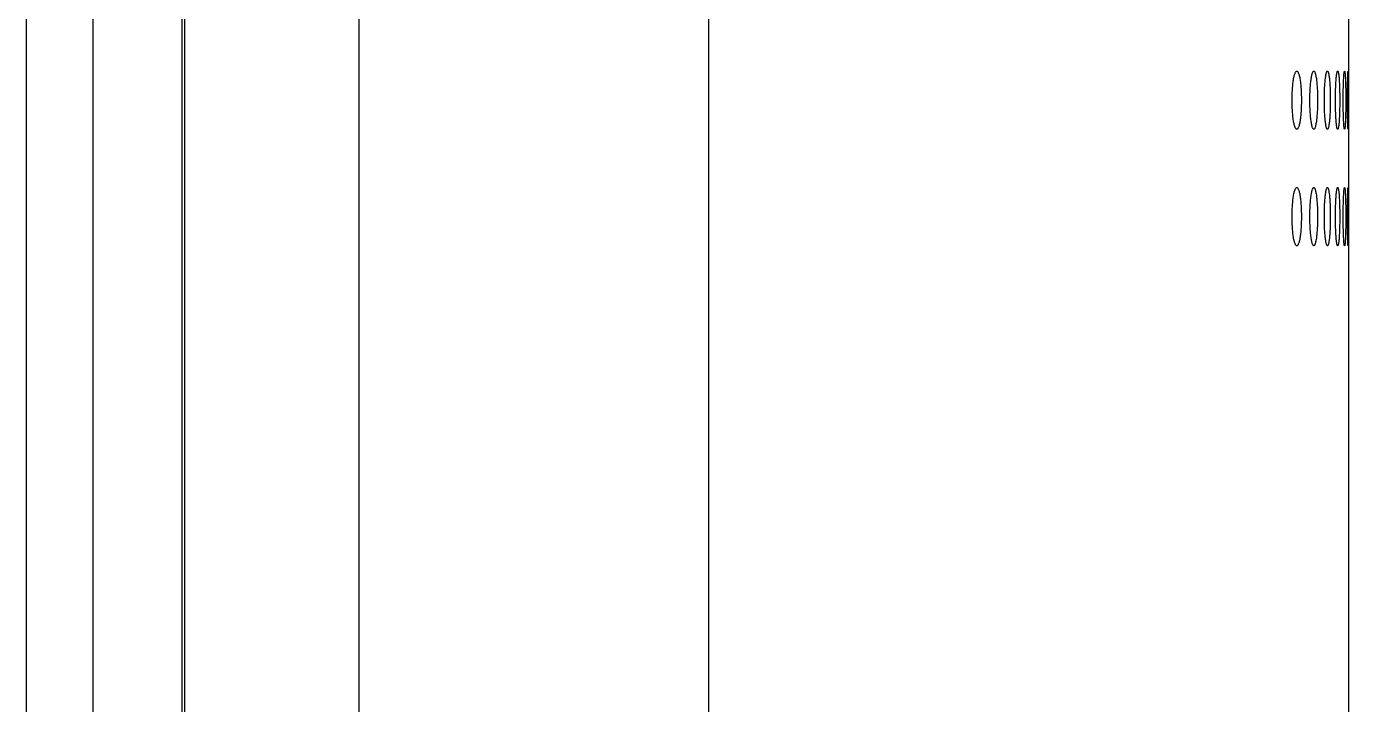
# Model space of a CAD drawing. Extents: x 0 to 246, y 3 to 226.
# Drawn here: x 203.34 to 244.16, y 62.11 to 83.03 of the extents above; entities that cross this region are included whole.
import ezdxf

# ---------------------------------------------------------------- set-up
doc = ezdxf.new("R2010")
doc.units = 0
doc.layers.add('LIVELLO_1', color=160, linetype='Continuous')

# ---------------------------------------------------------------- blocks, each defined once
blk = doc.blocks.new('AI9-BLK1')
at = {"layer": 'LIVELLO_1', "color": 7}
for p, q in [((80.489, -90.655), (80.489, 61.058)), ((85.377, -73.123), (85.377, 41.874)), ((101.547, 41.874), (101.547, -73.123)), ((121.311, 41.874), (121.311, -73.123)), ((90.766, -66.173), (90.766, 34.924))]:
    blk.add_line(p, q, dxfattribs=at)
for points in [[(82.546, 38.759), (85.286, 38.759), (85.286, -68.022), (82.546, -68.022), (82.546, 38.759)], [(101.547, -64.745), (90.766, -64.973), (90.766, 33.725), (101.547, 33.495)]]:
    blk.add_lwpolyline(points, dxfattribs=at)
for points, knots in [([(119.568, -29.998), (119.568, -30.065), (119.568, -30.132), (119.57, -30.199), (119.573, -30.262), (119.577, -30.325), (119.583, -30.388), (119.585, -30.446), (119.592, -30.503), (119.599, -30.559), (119.606, -30.606), (119.613, -30.655), (119.622, -30.7), (119.627, -30.721), (119.632, -30.74), (119.636, -30.758), (119.64, -30.776), (119.646, -30.792), (119.651, -30.807), (119.656, -30.822), (119.66, -30.834), (119.667, -30.847), (119.671, -30.857), (119.675, -30.865), (119.681, -30.874), (119.686, -30.882), (119.692, -30.886), (119.697, -30.892), (119.702, -30.894), (119.708, -30.897), (119.714, -30.897), (119.721, -30.897), (119.726, -30.894), (119.73, -30.892), (119.737, -30.886), (119.741, -30.882), (119.745, -30.874), (119.752, -30.865), (119.756, -30.857), (119.76, -30.846), (119.767, -30.834), (119.772, -30.822), (119.776, -30.807), (119.781, -30.792), (119.785, -30.776), (119.789, -30.758), (119.795, -30.74), (119.799, -30.721), (119.802, -30.7), (119.811, -30.655), (119.818, -30.606), (119.824, -30.559), (119.832, -30.503), (119.838, -30.446), (119.84, -30.388), (119.846, -30.325), (119.848, -30.262), (119.851, -30.2), (119.853, -30.132), (119.854, -30.065), (119.854, -29.998), (119.854, -29.932), (119.853, -29.865), (119.851, -29.799), (119.848, -29.735), (119.846, -29.671), (119.84, -29.608), (119.838, -29.551), (119.832, -29.494), (119.824, -29.438), (119.818, -29.391), (119.811, -29.344), (119.802, -29.297), (119.799, -29.278), (119.795, -29.256), (119.789, -29.237), (119.785, -29.223), (119.781, -29.205), (119.776, -29.189), (119.772, -29.177), (119.767, -29.163), (119.76, -29.15), (119.756, -29.141), (119.752, -29.131), (119.745, -29.123), (119.741, -29.116), (119.737, -29.111), (119.73, -29.107), (119.726, -29.104), (119.721, -29.101), (119.714, -29.101), (119.708, -29.101), (119.702, -29.104), (119.697, -29.107), (119.692, -29.111), (119.686, -29.116), (119.681, -29.123), (119.675, -29.132), (119.671, -29.141), (119.667, -29.15), (119.66, -29.163), (119.656, -29.177), (119.651, -29.189), (119.646, -29.205), (119.64, -29.223), (119.636, -29.239), (119.632, -29.256), (119.627, -29.278), (119.622, -29.297), (119.613, -29.344), (119.606, -29.391), (119.599, -29.438), (119.592, -29.494), (119.585, -29.551), (119.583, -29.608), (119.577, -29.673), (119.573, -29.737), (119.57, -29.8), (119.568, -29.866), (119.568, -29.932), (119.568, -29.998)], [0, 0, 0, 0, 1, 1, 1, 2, 2, 2, 3, 3, 3, 4, 4, 4, 5, 5, 5, 6, 6, 6, 7, 7, 7, 8, 8, 8, 9, 9, 9, 10, 10, 10, 11, 11, 11, 12, 12, 12, 13, 13, 13, 14, 14, 14, 15, 15, 15, 16, 16, 16, 17, 17, 17, 18, 18, 18, 19, 19, 19, 20, 20, 20, 21, 21, 21, 22, 22, 22, 23, 23, 23, 24, 24, 24, 25, 25, 25, 26, 26, 26, 27, 27, 27, 28, 28, 28, 29, 29, 29, 30, 30, 30, 31, 31, 31, 32, 32, 32, 33, 33, 33, 34, 34, 34, 35, 35, 35, 36, 36, 36, 37, 37, 37, 38, 38, 38, 39, 39, 39, 40, 40, 40, 40]), ([(120.117, -29.998), (120.117, -30.065), (120.118, -30.132), (120.12, -30.199), (120.122, -30.262), (120.124, -30.325), (120.129, -30.388), (120.132, -30.446), (120.138, -30.503), (120.144, -30.559), (120.149, -30.606), (120.156, -30.655), (120.163, -30.7), (120.167, -30.721), (120.17, -30.74), (120.174, -30.758), (120.178, -30.776), (120.182, -30.792), (120.186, -30.807), (120.189, -30.822), (120.193, -30.834), (120.199, -30.847), (120.203, -30.857), (120.207, -30.865), (120.213, -30.874), (120.215, -30.881), (120.219, -30.886), (120.225, -30.892), (120.23, -30.894), (120.233, -30.897), (120.239, -30.897), (120.243, -30.897), (120.247, -30.894), (120.251, -30.892), (120.257, -30.886), (120.261, -30.881), (120.265, -30.874), (120.269, -30.865), (120.273, -30.857), (120.276, -30.846), (120.281, -30.834), (120.285, -30.822), (120.289, -30.807), (120.293, -30.792), (120.297, -30.776), (120.301, -30.758), (120.304, -30.74), (120.307, -30.721), (120.31, -30.7), (120.319, -30.655), (120.324, -30.606), (120.328, -30.559), (120.334, -30.503), (120.338, -30.446), (120.342, -30.388), (120.347, -30.325), (120.349, -30.262), (120.35, -30.2), (120.352, -30.132), (120.353, -30.065), (120.353, -29.998), (120.353, -29.932), (120.352, -29.865), (120.35, -29.799), (120.349, -29.735), (120.347, -29.671), (120.342, -29.608), (120.338, -29.551), (120.334, -29.494), (120.328, -29.438), (120.324, -29.392), (120.319, -29.344), (120.31, -29.297), (120.307, -29.278), (120.304, -29.256), (120.301, -29.237), (120.297, -29.223), (120.293, -29.205), (120.289, -29.189), (120.285, -29.177), (120.281, -29.163), (120.276, -29.15), (120.273, -29.141), (120.269, -29.132), (120.265, -29.123), (120.261, -29.116), (120.257, -29.111), (120.251, -29.107), (120.247, -29.104), (120.243, -29.101), (120.239, -29.101), (120.233, -29.101), (120.23, -29.104), (120.225, -29.107), (120.219, -29.111), (120.215, -29.116), (120.213, -29.123), (120.207, -29.132), (120.203, -29.141), (120.199, -29.15), (120.193, -29.163), (120.189, -29.177), (120.186, -29.189), (120.182, -29.205), (120.178, -29.223), (120.174, -29.239), (120.17, -29.256), (120.167, -29.278), (120.163, -29.297), (120.156, -29.344), (120.149, -29.391), (120.144, -29.438), (120.138, -29.494), (120.132, -29.551), (120.129, -29.608), (120.124, -29.673), (120.122, -29.737), (120.12, -29.8), (120.118, -29.866), (120.117, -29.932), (120.117, -29.998)], [0, 0, 0, 0, 1, 1, 1, 2, 2, 2, 3, 3, 3, 4, 4, 4, 5, 5, 5, 6, 6, 6, 7, 7, 7, 8, 8, 8, 9, 9, 9, 10, 10, 10, 11, 11, 11, 12, 12, 12, 13, 13, 13, 14, 14, 14, 15, 15, 15, 16, 16, 16, 17, 17, 17, 18, 18, 18, 19, 19, 19, 20, 20, 20, 21, 21, 21, 22, 22, 22, 23, 23, 23, 24, 24, 24, 25, 25, 25, 26, 26, 26, 27, 27, 27, 28, 28, 28, 29, 29, 29, 30, 30, 30, 31, 31, 31, 32, 32, 32, 33, 33, 33, 34, 34, 34, 35, 35, 35, 36, 36, 36, 37, 37, 37, 38, 38, 38, 39, 39, 39, 40, 40, 40, 40]), ([(120.563, -29.998), (120.563, -30.065), (120.564, -30.132), (120.565, -30.199), (120.566, -30.262), (120.569, -30.325), (120.572, -30.388), (120.577, -30.446), (120.58, -30.503), (120.585, -30.559), (120.589, -30.606), (120.593, -30.655), (120.6, -30.7), (120.603, -30.721), (120.606, -30.74), (120.61, -30.758), (120.612, -30.776), (120.615, -30.792), (120.618, -30.807), (120.621, -30.822), (120.623, -30.834), (120.627, -30.847), (120.63, -30.857), (120.635, -30.865), (120.639, -30.874), (120.641, -30.881), (120.644, -30.886), (120.648, -30.892), (120.651, -30.894), (120.655, -30.897), (120.659, -30.897), (120.662, -30.897), (120.666, -30.894), (120.669, -30.892), (120.673, -30.886), (120.676, -30.881), (120.678, -30.874), (120.683, -30.865), (120.685, -30.857), (120.69, -30.846), (120.693, -30.834), (120.695, -30.822), (120.698, -30.807), (120.702, -30.792), (120.703, -30.776), (120.706, -30.758), (120.71, -30.74), (120.713, -30.721), (120.714, -30.7), (120.721, -30.655), (120.726, -30.606), (120.729, -30.559), (120.732, -30.503), (120.736, -30.446), (120.739, -30.388), (120.741, -30.325), (120.744, -30.262), (120.746, -30.2), (120.748, -30.132), (120.748, -30.065), (120.748, -29.998), (120.748, -29.932), (120.748, -29.865), (120.746, -29.799), (120.744, -29.735), (120.741, -29.671), (120.739, -29.608), (120.736, -29.551), (120.732, -29.494), (120.729, -29.438), (120.726, -29.392), (120.721, -29.344), (120.714, -29.297), (120.713, -29.278), (120.71, -29.256), (120.706, -29.237), (120.703, -29.223), (120.702, -29.205), (120.698, -29.189), (120.695, -29.177), (120.693, -29.163), (120.69, -29.15), (120.685, -29.141), (120.683, -29.132), (120.678, -29.123), (120.676, -29.116), (120.673, -29.111), (120.669, -29.107), (120.666, -29.104), (120.662, -29.101), (120.659, -29.101), (120.655, -29.101), (120.651, -29.104), (120.648, -29.107), (120.644, -29.111), (120.641, -29.117), (120.639, -29.123), (120.635, -29.132), (120.63, -29.141), (120.627, -29.15), (120.623, -29.163), (120.621, -29.177), (120.618, -29.189), (120.615, -29.205), (120.612, -29.223), (120.61, -29.239), (120.606, -29.256), (120.603, -29.278), (120.6, -29.297), (120.593, -29.344), (120.589, -29.392), (120.585, -29.438), (120.58, -29.494), (120.577, -29.551), (120.572, -29.608), (120.569, -29.673), (120.566, -29.737), (120.565, -29.8), (120.564, -29.866), (120.563, -29.932), (120.563, -29.998)], [0, 0, 0, 0, 1, 1, 1, 2, 2, 2, 3, 3, 3, 4, 4, 4, 5, 5, 5, 6, 6, 6, 7, 7, 7, 8, 8, 8, 9, 9, 9, 10, 10, 10, 11, 11, 11, 12, 12, 12, 13, 13, 13, 14, 14, 14, 15, 15, 15, 16, 16, 16, 17, 17, 17, 18, 18, 18, 19, 19, 19, 20, 20, 20, 21, 21, 21, 22, 22, 22, 23, 23, 23, 24, 24, 24, 25, 25, 25, 26, 26, 26, 27, 27, 27, 28, 28, 28, 29, 29, 29, 30, 30, 30, 31, 31, 31, 32, 32, 32, 33, 33, 33, 34, 34, 34, 35, 35, 35, 36, 36, 36, 37, 37, 37, 38, 38, 38, 39, 39, 39, 40, 40, 40, 40]), ([(120.906, -29.998), (120.906, -30.065), (120.906, -30.132), (120.907, -30.199), (120.909, -30.262), (120.91, -30.325), (120.913, -30.388), (120.915, -30.446), (120.919, -30.503), (120.923, -30.559), (120.925, -30.606), (120.928, -30.655), (120.932, -30.7), (120.935, -30.721), (120.936, -30.74), (120.939, -30.758), (120.942, -30.776), (120.943, -30.792), (120.946, -30.807), (120.949, -30.822), (120.95, -30.834), (120.953, -30.847), (120.956, -30.857), (120.959, -30.865), (120.961, -30.874), (120.962, -30.881), (120.964, -30.886), (120.968, -30.892), (120.971, -30.894), (120.972, -30.897), (120.974, -30.897), (120.978, -30.897), (120.982, -30.894), (120.983, -30.892), (120.987, -30.886), (120.989, -30.881), (120.99, -30.874), (120.993, -30.865), (120.994, -30.857), (120.997, -30.846), (121, -30.834), (121.001, -30.822), (121.004, -30.807), (121.005, -30.792), (121.008, -30.776), (121.009, -30.758), (121.012, -30.74), (121.014, -30.721), (121.016, -30.7), (121.019, -30.655), (121.023, -30.606), (121.026, -30.559), (121.028, -30.503), (121.03, -30.446), (121.032, -30.388), (121.034, -30.325), (121.036, -30.262), (121.037, -30.2), (121.038, -30.132), (121.038, -30.065), (121.038, -29.998), (121.038, -29.932), (121.038, -29.865), (121.037, -29.799), (121.036, -29.735), (121.034, -29.671), (121.032, -29.608), (121.03, -29.551), (121.028, -29.494), (121.026, -29.438), (121.023, -29.392), (121.019, -29.344), (121.016, -29.297), (121.014, -29.278), (121.012, -29.256), (121.009, -29.237), (121.008, -29.223), (121.007, -29.205), (121.004, -29.189), (121.001, -29.177), (121, -29.163), (120.997, -29.15), (120.994, -29.141), (120.993, -29.132), (120.99, -29.123), (120.989, -29.117), (120.987, -29.112), (120.983, -29.107), (120.982, -29.104), (120.978, -29.101), (120.974, -29.101), (120.972, -29.101), (120.971, -29.104), (120.968, -29.107), (120.964, -29.112), (120.962, -29.117), (120.961, -29.123), (120.959, -29.132), (120.956, -29.141), (120.953, -29.15), (120.95, -29.163), (120.949, -29.177), (120.946, -29.189), (120.943, -29.205), (120.942, -29.223), (120.939, -29.239), (120.936, -29.256), (120.935, -29.278), (120.932, -29.297), (120.928, -29.344), (120.925, -29.392), (120.923, -29.438), (120.919, -29.494), (120.915, -29.551), (120.913, -29.608), (120.91, -29.673), (120.909, -29.737), (120.907, -29.8), (120.906, -29.866), (120.906, -29.932), (120.906, -29.998)], [0, 0, 0, 0, 1, 1, 1, 2, 2, 2, 3, 3, 3, 4, 4, 4, 5, 5, 5, 6, 6, 6, 7, 7, 7, 8, 8, 8, 9, 9, 9, 10, 10, 10, 11, 11, 11, 12, 12, 12, 13, 13, 13, 14, 14, 14, 15, 15, 15, 16, 16, 16, 17, 17, 17, 18, 18, 18, 19, 19, 19, 20, 20, 20, 21, 21, 21, 22, 22, 22, 23, 23, 23, 24, 24, 24, 25, 25, 25, 26, 26, 26, 27, 27, 27, 28, 28, 28, 29, 29, 29, 30, 30, 30, 31, 31, 31, 32, 32, 32, 33, 33, 33, 34, 34, 34, 35, 35, 35, 36, 36, 36, 37, 37, 37, 38, 38, 38, 39, 39, 39, 40, 40, 40, 40]), ([(121.144, -29.998), (121.144, -30.065), (121.146, -30.132), (121.146, -30.199), (121.147, -30.262), (121.149, -30.325), (121.15, -30.388), (121.151, -30.446), (121.153, -30.503), (121.156, -30.559), (121.157, -30.606), (121.16, -30.655), (121.162, -30.7), (121.162, -30.721), (121.163, -30.74), (121.165, -30.758), (121.166, -30.776), (121.168, -30.792), (121.17, -30.807), (121.172, -30.822), (121.173, -30.835), (121.175, -30.847), (121.177, -30.855), (121.177, -30.862), (121.179, -30.874), (121.182, -30.885), (121.186, -30.897), (121.189, -30.897), (121.191, -30.897), (121.194, -30.885), (121.197, -30.874), (121.199, -30.862), (121.199, -30.855), (121.201, -30.846), (121.202, -30.835), (121.203, -30.822), (121.205, -30.807), (121.207, -30.791), (121.208, -30.776), (121.209, -30.758), (121.211, -30.74), (121.212, -30.721), (121.212, -30.7), (121.215, -30.655), (121.216, -30.606), (121.218, -30.559), (121.219, -30.503), (121.22, -30.446), (121.221, -30.388), (121.223, -30.325), (121.223, -30.262), (121.224, -30.2), (121.224, -30.132), (121.224, -30.065), (121.224, -29.998), (121.224, -29.932), (121.224, -29.865), (121.224, -29.799), (121.223, -29.735), (121.223, -29.671), (121.221, -29.608), (121.22, -29.551), (121.219, -29.494), (121.218, -29.438), (121.216, -29.392), (121.215, -29.344), (121.212, -29.297), (121.212, -29.278), (121.211, -29.256), (121.209, -29.237), (121.208, -29.223), (121.207, -29.205), (121.205, -29.189), (121.203, -29.177), (121.202, -29.163), (121.201, -29.15), (121.199, -29.142), (121.199, -29.135), (121.197, -29.123), (121.194, -29.114), (121.191, -29.101), (121.189, -29.101), (121.186, -29.101), (121.182, -29.114), (121.179, -29.123), (121.177, -29.135), (121.177, -29.142), (121.175, -29.15), (121.173, -29.163), (121.172, -29.177), (121.17, -29.189), (121.168, -29.205), (121.166, -29.223), (121.165, -29.239), (121.163, -29.256), (121.162, -29.278), (121.162, -29.297), (121.16, -29.344), (121.157, -29.392), (121.156, -29.438), (121.153, -29.494), (121.151, -29.551), (121.15, -29.608), (121.149, -29.673), (121.147, -29.737), (121.146, -29.8), (121.146, -29.866), (121.144, -29.932), (121.144, -29.998)], [0, 0, 0, 0, 1, 1, 1, 2, 2, 2, 3, 3, 3, 4, 4, 4, 5, 5, 5, 6, 6, 6, 7, 7, 7, 8, 8, 8, 9, 9, 9, 10, 10, 10, 11, 11, 11, 12, 12, 12, 13, 13, 13, 14, 14, 14, 15, 15, 15, 16, 16, 16, 17, 17, 17, 18, 18, 18, 19, 19, 19, 20, 20, 20, 21, 21, 21, 22, 22, 22, 23, 23, 23, 24, 24, 24, 25, 25, 25, 26, 26, 26, 27, 27, 27, 28, 28, 28, 29, 29, 29, 30, 30, 30, 31, 31, 31, 32, 32, 32, 33, 33, 33, 34, 34, 34, 35, 35, 35, 36, 36, 36, 36]), ([(121.28, -29.998), (121.28, -30.065), (121.28, -30.132), (121.28, -30.199), (121.28, -30.262), (121.281, -30.325), (121.281, -30.388), (121.282, -30.446), (121.282, -30.503), (121.283, -30.559), (121.285, -30.606), (121.285, -30.655), (121.286, -30.7), (121.288, -30.737), (121.288, -30.772), (121.291, -30.807), (121.291, -30.822), (121.291, -30.835), (121.292, -30.847), (121.292, -30.855), (121.293, -30.862), (121.293, -30.874), (121.295, -30.885), (121.296, -30.897), (121.298, -30.897), (121.299, -30.897), (121.299, -30.885), (121.3, -30.874), (121.302, -30.862), (121.302, -30.855), (121.302, -30.846), (121.302, -30.835), (121.302, -30.822), (121.303, -30.807), (121.303, -30.772), (121.304, -30.737), (121.304, -30.7), (121.306, -30.655), (121.306, -30.606), (121.306, -30.559), (121.306, -30.501), (121.306, -30.445), (121.307, -30.388), (121.307, -30.325), (121.307, -30.262), (121.307, -30.2), (121.307, -30.2), (121.307, -29.998), (121.307, -29.998), (121.307, -29.998), (121.307, -29.799), (121.307, -29.799), (121.307, -29.735), (121.307, -29.671), (121.307, -29.608), (121.306, -29.551), (121.306, -29.494), (121.306, -29.438), (121.306, -29.392), (121.306, -29.344), (121.304, -29.297), (121.304, -29.26), (121.303, -29.227), (121.303, -29.189), (121.302, -29.175), (121.302, -29.163), (121.302, -29.15), (121.302, -29.142), (121.302, -29.135), (121.3, -29.123), (121.299, -29.114), (121.299, -29.101), (121.298, -29.101), (121.296, -29.101), (121.295, -29.114), (121.293, -29.123), (121.293, -29.135), (121.292, -29.142), (121.292, -29.15), (121.291, -29.163), (121.291, -29.177), (121.291, -29.189), (121.288, -29.227), (121.288, -29.26), (121.286, -29.297), (121.285, -29.344), (121.285, -29.391), (121.283, -29.438), (121.282, -29.494), (121.282, -29.551), (121.281, -29.608), (121.281, -29.673), (121.28, -29.737), (121.28, -29.8), (121.28, -29.866), (121.28, -29.932), (121.28, -29.998)], [0, 0, 0, 0, 1, 1, 1, 2, 2, 2, 3, 3, 3, 4, 4, 4, 5, 5, 5, 6, 6, 6, 7, 7, 7, 8, 8, 8, 9, 9, 9, 10, 10, 10, 11, 11, 11, 12, 12, 12, 13, 13, 13, 14, 14, 14, 15, 15, 15, 16, 16, 16, 17, 17, 17, 18, 18, 18, 19, 19, 19, 20, 20, 20, 21, 21, 21, 22, 22, 22, 23, 23, 23, 24, 24, 24, 25, 25, 25, 26, 26, 26, 27, 27, 27, 28, 28, 28, 29, 29, 29, 30, 30, 30, 31, 31, 31, 32, 32, 32, 32]), ([(119.568, -33.592), (119.568, -33.659), (119.568, -33.725), (119.57, -33.791), (119.573, -33.854), (119.577, -33.918), (119.583, -33.984), (119.585, -34.04), (119.592, -34.097), (119.599, -34.153), (119.606, -34.201), (119.613, -34.248), (119.622, -34.295), (119.627, -34.314), (119.632, -34.334), (119.636, -34.353), (119.64, -34.369), (119.646, -34.386), (119.651, -34.403), (119.656, -34.415), (119.66, -34.427), (119.667, -34.441), (119.671, -34.45), (119.675, -34.459), (119.681, -34.468), (119.686, -34.475), (119.692, -34.48), (119.697, -34.485), (119.702, -34.487), (119.708, -34.49), (119.714, -34.49), (119.721, -34.49), (119.726, -34.487), (119.73, -34.485), (119.737, -34.48), (119.741, -34.474), (119.745, -34.468), (119.752, -34.459), (119.756, -34.45), (119.76, -34.441), (119.767, -34.427), (119.772, -34.415), (119.776, -34.401), (119.781, -34.386), (119.785, -34.369), (119.789, -34.353), (119.795, -34.334), (119.799, -34.314), (119.802, -34.295), (119.811, -34.248), (119.818, -34.199), (119.824, -34.153), (119.832, -34.097), (119.838, -34.04), (119.84, -33.983), (119.846, -33.919), (119.848, -33.854), (119.851, -33.791), (119.853, -33.725), (119.854, -33.659), (119.854, -33.592), (119.854, -33.526), (119.853, -33.459), (119.851, -33.391), (119.848, -33.328), (119.846, -33.265), (119.84, -33.202), (119.838, -33.145), (119.832, -33.089), (119.824, -33.032), (119.818, -32.984), (119.811, -32.937), (119.802, -32.891), (119.799, -32.869), (119.795, -32.851), (119.789, -32.833), (119.785, -32.814), (119.781, -32.799), (119.776, -32.783), (119.772, -32.77), (119.767, -32.756), (119.76, -32.744), (119.756, -32.735), (119.752, -32.725), (119.745, -32.717), (119.741, -32.709), (119.737, -32.704), (119.73, -32.7), (119.726, -32.697), (119.721, -32.694), (119.714, -32.694), (119.708, -32.694), (119.702, -32.697), (119.697, -32.7), (119.692, -32.704), (119.686, -32.709), (119.681, -32.717), (119.675, -32.725), (119.671, -32.735), (119.667, -32.744), (119.66, -32.756), (119.656, -32.77), (119.651, -32.784), (119.646, -32.799), (119.64, -32.815), (119.636, -32.833), (119.632, -32.851), (119.627, -32.869), (119.622, -32.891), (119.613, -32.937), (119.606, -32.984), (119.599, -33.032), (119.592, -33.089), (119.585, -33.145), (119.583, -33.203), (119.577, -33.266), (119.573, -33.328), (119.57, -33.393), (119.568, -33.459), (119.568, -33.526), (119.568, -33.592)], [0, 0, 0, 0, 1, 1, 1, 2, 2, 2, 3, 3, 3, 4, 4, 4, 5, 5, 5, 6, 6, 6, 7, 7, 7, 8, 8, 8, 9, 9, 9, 10, 10, 10, 11, 11, 11, 12, 12, 12, 13, 13, 13, 14, 14, 14, 15, 15, 15, 16, 16, 16, 17, 17, 17, 18, 18, 18, 19, 19, 19, 20, 20, 20, 21, 21, 21, 22, 22, 22, 23, 23, 23, 24, 24, 24, 25, 25, 25, 26, 26, 26, 27, 27, 27, 28, 28, 28, 29, 29, 29, 30, 30, 30, 31, 31, 31, 32, 32, 32, 33, 33, 33, 34, 34, 34, 35, 35, 35, 36, 36, 36, 37, 37, 37, 38, 38, 38, 39, 39, 39, 40, 40, 40, 40]), ([(120.117, -33.592), (120.117, -33.659), (120.118, -33.725), (120.12, -33.791), (120.122, -33.854), (120.124, -33.918), (120.129, -33.984), (120.132, -34.04), (120.138, -34.097), (120.144, -34.153), (120.149, -34.199), (120.156, -34.248), (120.163, -34.295), (120.167, -34.314), (120.17, -34.334), (120.174, -34.353), (120.178, -34.369), (120.182, -34.386), (120.186, -34.403), (120.189, -34.415), (120.193, -34.427), (120.199, -34.441), (120.203, -34.45), (120.207, -34.459), (120.213, -34.468), (120.215, -34.474), (120.219, -34.479), (120.225, -34.485), (120.23, -34.487), (120.233, -34.49), (120.239, -34.49), (120.243, -34.49), (120.247, -34.487), (120.251, -34.485), (120.257, -34.479), (120.261, -34.474), (120.265, -34.468), (120.269, -34.459), (120.273, -34.45), (120.276, -34.441), (120.281, -34.427), (120.285, -34.415), (120.289, -34.401), (120.293, -34.386), (120.297, -34.369), (120.301, -34.353), (120.304, -34.334), (120.307, -34.314), (120.31, -34.295), (120.319, -34.248), (120.324, -34.199), (120.328, -34.153), (120.334, -34.097), (120.338, -34.04), (120.342, -33.983), (120.347, -33.918), (120.349, -33.854), (120.35, -33.791), (120.352, -33.725), (120.353, -33.659), (120.353, -33.592), (120.353, -33.526), (120.352, -33.459), (120.35, -33.391), (120.349, -33.328), (120.347, -33.265), (120.342, -33.202), (120.338, -33.145), (120.334, -33.089), (120.328, -33.032), (120.324, -32.984), (120.319, -32.937), (120.31, -32.891), (120.307, -32.869), (120.304, -32.851), (120.301, -32.833), (120.297, -32.815), (120.293, -32.799), (120.289, -32.783), (120.285, -32.77), (120.281, -32.756), (120.276, -32.744), (120.273, -32.735), (120.269, -32.725), (120.265, -32.717), (120.261, -32.709), (120.257, -32.704), (120.251, -32.7), (120.247, -32.697), (120.243, -32.694), (120.239, -32.694), (120.233, -32.694), (120.23, -32.697), (120.225, -32.7), (120.219, -32.704), (120.215, -32.71), (120.213, -32.717), (120.207, -32.725), (120.203, -32.735), (120.199, -32.744), (120.193, -32.756), (120.189, -32.77), (120.186, -32.784), (120.182, -32.799), (120.178, -32.815), (120.174, -32.833), (120.17, -32.851), (120.167, -32.869), (120.163, -32.891), (120.156, -32.937), (120.149, -32.984), (120.144, -33.032), (120.138, -33.089), (120.132, -33.145), (120.129, -33.203), (120.124, -33.266), (120.122, -33.328), (120.12, -33.393), (120.118, -33.459), (120.117, -33.526), (120.117, -33.592)], [0, 0, 0, 0, 1, 1, 1, 2, 2, 2, 3, 3, 3, 4, 4, 4, 5, 5, 5, 6, 6, 6, 7, 7, 7, 8, 8, 8, 9, 9, 9, 10, 10, 10, 11, 11, 11, 12, 12, 12, 13, 13, 13, 14, 14, 14, 15, 15, 15, 16, 16, 16, 17, 17, 17, 18, 18, 18, 19, 19, 19, 20, 20, 20, 21, 21, 21, 22, 22, 22, 23, 23, 23, 24, 24, 24, 25, 25, 25, 26, 26, 26, 27, 27, 27, 28, 28, 28, 29, 29, 29, 30, 30, 30, 31, 31, 31, 32, 32, 32, 33, 33, 33, 34, 34, 34, 35, 35, 35, 36, 36, 36, 37, 37, 37, 38, 38, 38, 39, 39, 39, 40, 40, 40, 40]), ([(120.563, -33.592), (120.563, -33.659), (120.564, -33.725), (120.565, -33.791), (120.566, -33.854), (120.569, -33.918), (120.572, -33.984), (120.577, -34.04), (120.58, -34.097), (120.585, -34.153), (120.589, -34.199), (120.593, -34.248), (120.6, -34.295), (120.603, -34.314), (120.606, -34.334), (120.61, -34.353), (120.612, -34.369), (120.615, -34.386), (120.618, -34.403), (120.621, -34.415), (120.623, -34.427), (120.627, -34.441), (120.63, -34.45), (120.635, -34.459), (120.639, -34.468), (120.641, -34.474), (120.644, -34.479), (120.648, -34.485), (120.651, -34.487), (120.655, -34.49), (120.659, -34.49), (120.662, -34.49), (120.666, -34.487), (120.669, -34.485), (120.673, -34.479), (120.676, -34.474), (120.678, -34.468), (120.683, -34.459), (120.685, -34.45), (120.69, -34.441), (120.693, -34.427), (120.695, -34.415), (120.698, -34.401), (120.702, -34.386), (120.703, -34.369), (120.706, -34.353), (120.71, -34.334), (120.713, -34.314), (120.714, -34.295), (120.721, -34.248), (120.726, -34.199), (120.729, -34.153), (120.732, -34.097), (120.736, -34.04), (120.739, -33.983), (120.741, -33.918), (120.744, -33.854), (120.746, -33.791), (120.748, -33.725), (120.748, -33.659), (120.748, -33.592), (120.748, -33.526), (120.748, -33.459), (120.746, -33.391), (120.744, -33.328), (120.741, -33.265), (120.739, -33.202), (120.736, -33.145), (120.732, -33.089), (120.729, -33.032), (120.726, -32.984), (120.721, -32.937), (120.714, -32.891), (120.713, -32.869), (120.71, -32.851), (120.706, -32.833), (120.703, -32.815), (120.702, -32.799), (120.698, -32.783), (120.695, -32.77), (120.693, -32.756), (120.69, -32.744), (120.685, -32.735), (120.683, -32.725), (120.678, -32.717), (120.676, -32.71), (120.673, -32.704), (120.669, -32.7), (120.666, -32.697), (120.662, -32.694), (120.659, -32.694), (120.655, -32.694), (120.651, -32.697), (120.648, -32.7), (120.644, -32.704), (120.641, -32.71), (120.639, -32.717), (120.635, -32.725), (120.63, -32.735), (120.627, -32.744), (120.623, -32.756), (120.621, -32.77), (120.618, -32.784), (120.615, -32.799), (120.612, -32.815), (120.61, -32.833), (120.606, -32.851), (120.603, -32.871), (120.6, -32.891), (120.593, -32.937), (120.589, -32.984), (120.585, -33.032), (120.58, -33.089), (120.577, -33.145), (120.572, -33.203), (120.569, -33.266), (120.566, -33.328), (120.565, -33.393), (120.564, -33.459), (120.563, -33.526), (120.563, -33.592)], [0, 0, 0, 0, 1, 1, 1, 2, 2, 2, 3, 3, 3, 4, 4, 4, 5, 5, 5, 6, 6, 6, 7, 7, 7, 8, 8, 8, 9, 9, 9, 10, 10, 10, 11, 11, 11, 12, 12, 12, 13, 13, 13, 14, 14, 14, 15, 15, 15, 16, 16, 16, 17, 17, 17, 18, 18, 18, 19, 19, 19, 20, 20, 20, 21, 21, 21, 22, 22, 22, 23, 23, 23, 24, 24, 24, 25, 25, 25, 26, 26, 26, 27, 27, 27, 28, 28, 28, 29, 29, 29, 30, 30, 30, 31, 31, 31, 32, 32, 32, 33, 33, 33, 34, 34, 34, 35, 35, 35, 36, 36, 36, 37, 37, 37, 38, 38, 38, 39, 39, 39, 40, 40, 40, 40]), ([(120.906, -33.592), (120.906, -33.659), (120.906, -33.725), (120.907, -33.791), (120.909, -33.854), (120.91, -33.918), (120.913, -33.984), (120.915, -34.04), (120.919, -34.097), (120.923, -34.153), (120.925, -34.199), (120.928, -34.248), (120.932, -34.295), (120.935, -34.314), (120.936, -34.334), (120.939, -34.353), (120.942, -34.369), (120.943, -34.386), (120.946, -34.403), (120.949, -34.415), (120.95, -34.427), (120.953, -34.441), (120.956, -34.45), (120.959, -34.459), (120.961, -34.468), (120.962, -34.474), (120.964, -34.479), (120.968, -34.485), (120.971, -34.487), (120.972, -34.49), (120.974, -34.49), (120.978, -34.49), (120.982, -34.487), (120.983, -34.485), (120.987, -34.479), (120.989, -34.474), (120.99, -34.468), (120.993, -34.459), (120.994, -34.45), (120.997, -34.441), (121, -34.427), (121.001, -34.415), (121.004, -34.401), (121.005, -34.386), (121.008, -34.369), (121.009, -34.353), (121.012, -34.334), (121.014, -34.314), (121.016, -34.295), (121.019, -34.248), (121.023, -34.199), (121.026, -34.153), (121.028, -34.097), (121.03, -34.04), (121.032, -33.983), (121.034, -33.918), (121.036, -33.854), (121.037, -33.791), (121.038, -33.725), (121.038, -33.659), (121.038, -33.592), (121.038, -33.526), (121.038, -33.459), (121.037, -33.391), (121.036, -33.328), (121.034, -33.265), (121.032, -33.202), (121.03, -33.145), (121.028, -33.089), (121.026, -33.032), (121.023, -32.984), (121.019, -32.937), (121.016, -32.891), (121.014, -32.869), (121.012, -32.851), (121.009, -32.833), (121.008, -32.815), (121.007, -32.799), (121.004, -32.783), (121.001, -32.77), (121, -32.756), (120.997, -32.744), (120.994, -32.735), (120.993, -32.725), (120.99, -32.717), (120.989, -32.71), (120.987, -32.705), (120.983, -32.7), (120.982, -32.697), (120.978, -32.694), (120.974, -32.694), (120.972, -32.694), (120.971, -32.697), (120.968, -32.7), (120.964, -32.705), (120.962, -32.71), (120.961, -32.717), (120.959, -32.725), (120.956, -32.735), (120.953, -32.744), (120.95, -32.756), (120.949, -32.77), (120.946, -32.784), (120.943, -32.799), (120.942, -32.815), (120.939, -32.833), (120.936, -32.851), (120.935, -32.871), (120.932, -32.891), (120.928, -32.937), (120.925, -32.984), (120.923, -33.032), (120.919, -33.089), (120.915, -33.145), (120.913, -33.203), (120.91, -33.266), (120.909, -33.328), (120.907, -33.393), (120.906, -33.459), (120.906, -33.526), (120.906, -33.592)], [0, 0, 0, 0, 1, 1, 1, 2, 2, 2, 3, 3, 3, 4, 4, 4, 5, 5, 5, 6, 6, 6, 7, 7, 7, 8, 8, 8, 9, 9, 9, 10, 10, 10, 11, 11, 11, 12, 12, 12, 13, 13, 13, 14, 14, 14, 15, 15, 15, 16, 16, 16, 17, 17, 17, 18, 18, 18, 19, 19, 19, 20, 20, 20, 21, 21, 21, 22, 22, 22, 23, 23, 23, 24, 24, 24, 25, 25, 25, 26, 26, 26, 27, 27, 27, 28, 28, 28, 29, 29, 29, 30, 30, 30, 31, 31, 31, 32, 32, 32, 33, 33, 33, 34, 34, 34, 35, 35, 35, 36, 36, 36, 37, 37, 37, 38, 38, 38, 39, 39, 39, 40, 40, 40, 40]), ([(121.144, -33.592), (121.144, -33.659), (121.146, -33.725), (121.146, -33.791), (121.147, -33.854), (121.149, -33.918), (121.15, -33.984), (121.151, -34.04), (121.153, -34.097), (121.156, -34.153), (121.157, -34.199), (121.16, -34.248), (121.162, -34.295), (121.162, -34.314), (121.163, -34.334), (121.165, -34.353), (121.166, -34.369), (121.168, -34.386), (121.17, -34.403), (121.172, -34.415), (121.173, -34.428), (121.175, -34.441), (121.177, -34.45), (121.177, -34.456), (121.179, -34.468), (121.182, -34.478), (121.186, -34.49), (121.189, -34.49), (121.191, -34.49), (121.194, -34.478), (121.197, -34.468), (121.199, -34.456), (121.199, -34.45), (121.201, -34.441), (121.202, -34.428), (121.203, -34.415), (121.205, -34.401), (121.207, -34.386), (121.208, -34.369), (121.209, -34.353), (121.211, -34.334), (121.212, -34.314), (121.212, -34.295), (121.215, -34.248), (121.216, -34.199), (121.218, -34.153), (121.219, -34.097), (121.22, -34.04), (121.221, -33.983), (121.223, -33.918), (121.223, -33.854), (121.224, -33.791), (121.224, -33.725), (121.224, -33.659), (121.224, -33.592), (121.224, -33.526), (121.224, -33.459), (121.224, -33.391), (121.223, -33.328), (121.223, -33.265), (121.221, -33.202), (121.22, -33.145), (121.219, -33.089), (121.218, -33.032), (121.216, -32.984), (121.215, -32.937), (121.212, -32.891), (121.212, -32.869), (121.211, -32.851), (121.209, -32.833), (121.208, -32.815), (121.207, -32.799), (121.205, -32.783), (121.203, -32.77), (121.202, -32.756), (121.201, -32.744), (121.199, -32.736), (121.199, -32.728), (121.197, -32.717), (121.194, -32.706), (121.191, -32.694), (121.189, -32.694), (121.186, -32.694), (121.182, -32.706), (121.179, -32.717), (121.177, -32.728), (121.177, -32.736), (121.175, -32.744), (121.173, -32.756), (121.172, -32.77), (121.17, -32.784), (121.168, -32.799), (121.166, -32.815), (121.165, -32.833), (121.163, -32.851), (121.162, -32.871), (121.162, -32.891), (121.16, -32.937), (121.157, -32.984), (121.156, -33.032), (121.153, -33.089), (121.151, -33.145), (121.15, -33.203), (121.149, -33.266), (121.147, -33.328), (121.146, -33.393), (121.146, -33.459), (121.144, -33.526), (121.144, -33.592)], [0, 0, 0, 0, 1, 1, 1, 2, 2, 2, 3, 3, 3, 4, 4, 4, 5, 5, 5, 6, 6, 6, 7, 7, 7, 8, 8, 8, 9, 9, 9, 10, 10, 10, 11, 11, 11, 12, 12, 12, 13, 13, 13, 14, 14, 14, 15, 15, 15, 16, 16, 16, 17, 17, 17, 18, 18, 18, 19, 19, 19, 20, 20, 20, 21, 21, 21, 22, 22, 22, 23, 23, 23, 24, 24, 24, 25, 25, 25, 26, 26, 26, 27, 27, 27, 28, 28, 28, 29, 29, 29, 30, 30, 30, 31, 31, 31, 32, 32, 32, 33, 33, 33, 34, 34, 34, 35, 35, 35, 36, 36, 36, 36]), ([(121.28, -33.592), (121.28, -33.659), (121.28, -33.725), (121.28, -33.791), (121.28, -33.854), (121.281, -33.918), (121.281, -33.984), (121.282, -34.04), (121.282, -34.097), (121.283, -34.153), (121.285, -34.199), (121.285, -34.248), (121.286, -34.295), (121.288, -34.331), (121.288, -34.365), (121.291, -34.403), (121.291, -34.415), (121.291, -34.428), (121.292, -34.441), (121.292, -34.45), (121.293, -34.456), (121.293, -34.468), (121.295, -34.478), (121.296, -34.49), (121.298, -34.49), (121.299, -34.49), (121.299, -34.478), (121.3, -34.468), (121.302, -34.456), (121.302, -34.448), (121.302, -34.441), (121.302, -34.428), (121.302, -34.415), (121.303, -34.401), (121.303, -34.365), (121.304, -34.331), (121.304, -34.295), (121.306, -34.248), (121.306, -34.199), (121.306, -34.153), (121.306, -34.097), (121.306, -34.04), (121.307, -33.983), (121.307, -33.919), (121.307, -33.854), (121.307, -33.791), (121.307, -33.791), (121.307, -33.592), (121.307, -33.592), (121.307, -33.592), (121.307, -33.391), (121.307, -33.391), (121.307, -33.328), (121.307, -33.265), (121.307, -33.202), (121.306, -33.145), (121.306, -33.089), (121.306, -33.032), (121.306, -32.984), (121.306, -32.937), (121.304, -32.891), (121.304, -32.854), (121.303, -32.82), (121.303, -32.783), (121.302, -32.768), (121.302, -32.756), (121.302, -32.744), (121.302, -32.736), (121.302, -32.728), (121.3, -32.717), (121.299, -32.706), (121.299, -32.694), (121.298, -32.694), (121.296, -32.694), (121.295, -32.706), (121.293, -32.717), (121.293, -32.729), (121.292, -32.736), (121.292, -32.744), (121.291, -32.756), (121.291, -32.77), (121.291, -32.784), (121.288, -32.82), (121.288, -32.854), (121.286, -32.891), (121.285, -32.937), (121.285, -32.984), (121.283, -33.032), (121.282, -33.089), (121.282, -33.145), (121.281, -33.203), (121.281, -33.266), (121.28, -33.328), (121.28, -33.393), (121.28, -33.459), (121.28, -33.526), (121.28, -33.592)], [0, 0, 0, 0, 1, 1, 1, 2, 2, 2, 3, 3, 3, 4, 4, 4, 5, 5, 5, 6, 6, 6, 7, 7, 7, 8, 8, 8, 9, 9, 9, 10, 10, 10, 11, 11, 11, 12, 12, 12, 13, 13, 13, 14, 14, 14, 15, 15, 15, 16, 16, 16, 17, 17, 17, 18, 18, 18, 19, 19, 19, 20, 20, 20, 21, 21, 21, 22, 22, 22, 23, 23, 23, 24, 24, 24, 25, 25, 25, 26, 26, 26, 27, 27, 27, 28, 28, 28, 29, 29, 29, 30, 30, 30, 31, 31, 31, 32, 32, 32, 32])]:
    blk.add_open_spline(points, degree=3, knots=knots, dxfattribs=at)

msp = doc.modelspace()

# ---------------------------------------------------------------- block references
at = {"layer": 'LIVELLO_1', "color": 7}
msp.add_blockref('AI9-BLK1', (122.848832, 110.752757), dxfattribs=at)

doc.saveas('drawing.dxf')
